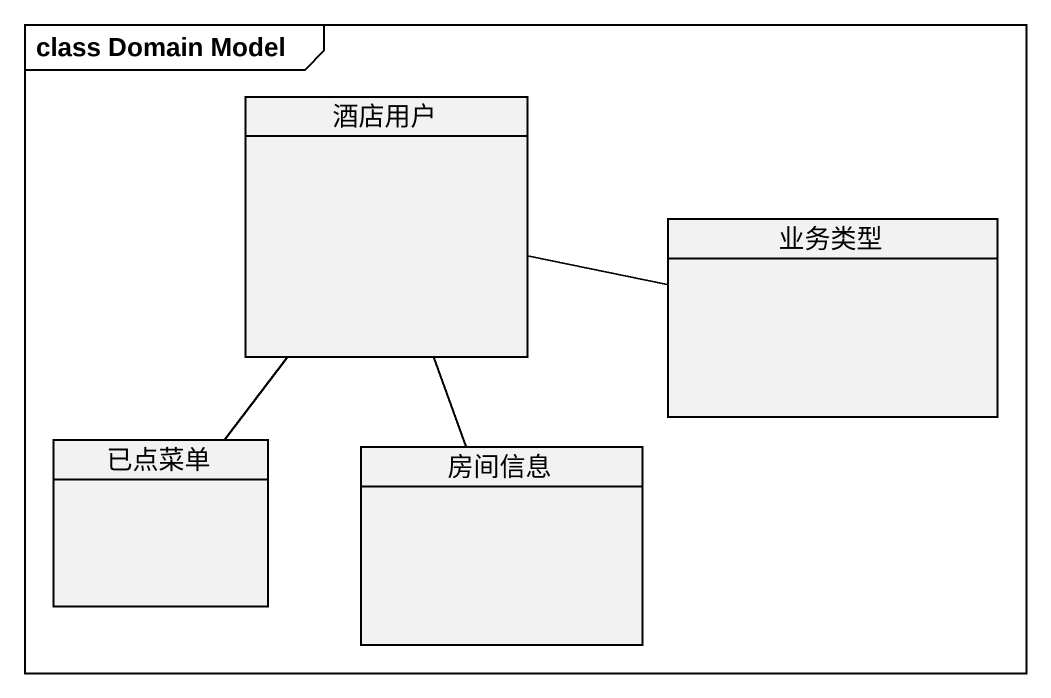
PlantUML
@startuml
mainframe class Domain Model
hide circle
hide empty members
class 酒店用户
class 业务类型
class 已点菜单
class 房间信息
酒店用户 -right- 业务类型
酒店用户 -- 已点菜单
酒店用户 -- 房间信息
@enduml
